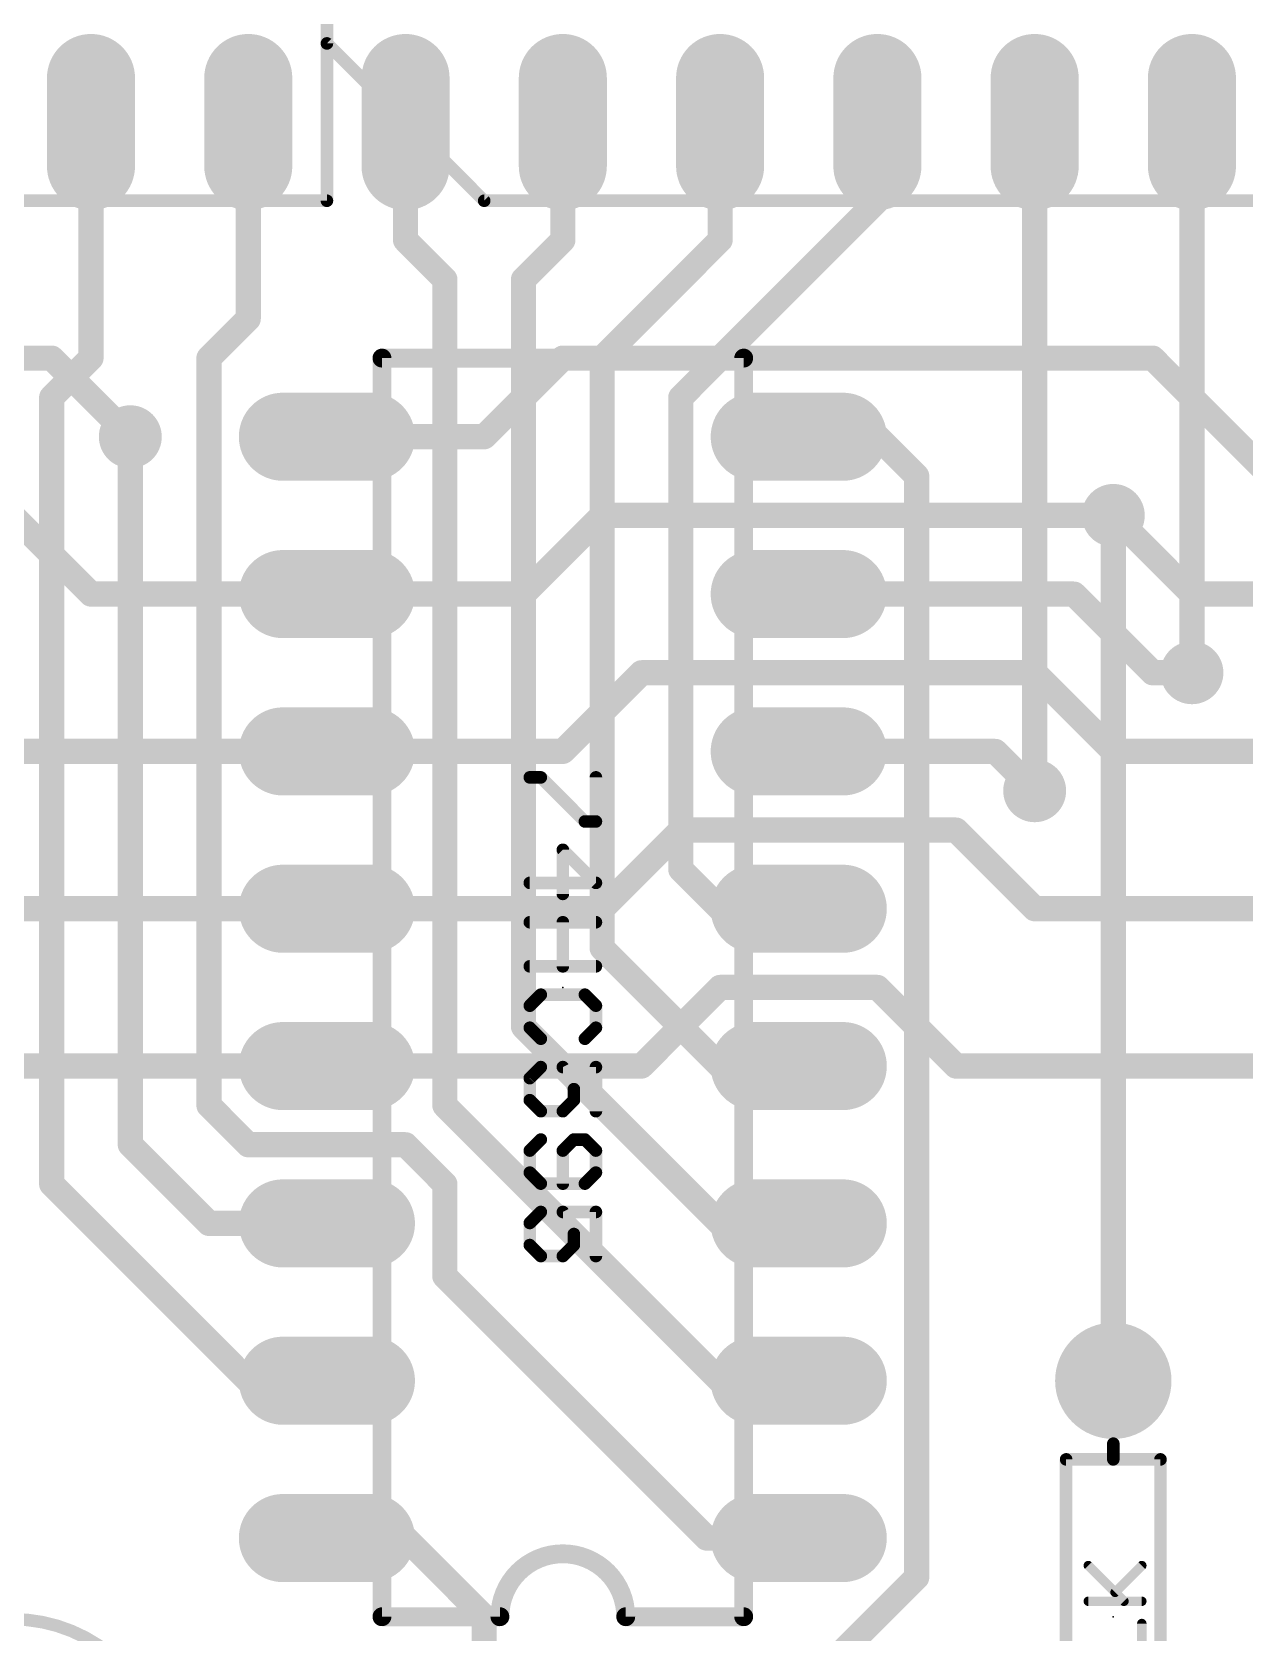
# Model space of a CAD drawing. Extents: x -0.1 to 76.3, y -19.1 to 50.9.
# Drawn here: x 20.64 to 40.23, y 6.09 to 31.93 of the extents above; entities that cross this region are included whole.
import ezdxf

# ---------------------------------------------------------------- set-up
doc = ezdxf.new("R2010")
doc.units = 0
for name, color, linetype in [('1', 12, 'CONTINUOUS'), ('16', 132, 'CONTINUOUS'), ('17', 110, 'CONTINUOUS'), ('18', 110, 'CONTINUOUS'), ('21', 41, 'CONTINUOUS'), ('23', 53, 'CONTINUOUS')]:
    doc.layers.add(name, color=color, linetype=linetype)

# ---------------------------------------------------------------- blocks, each defined once
blk = doc.blocks.new('LONGP100')
at = {"const_width": 1}
blk.add_lwpolyline([(-0.5, 0), (0.5, 0)], dxfattribs=at)
at = {"const_width": 0.5}
for points in [[(-0.5, 0.25, 1), (-0.5, -0.25)], [(0.5, -0.25, 1), (0.5, 0.25)]]:
    blk.add_lwpolyline(points, format="xyb", dxfattribs=at)
blk = doc.blocks.new('ROUNDP')
at = {"const_width": 0.5}
blk.add_lwpolyline([(0, -0.25, 1), (0, 0.25, 1), (0, -0.25)], format="xyb", dxfattribs=at)
blk = doc.blocks.new('ROUNDV')
at = {"const_width": 0.5}
blk.add_lwpolyline([(0, -0.25, 1), (0, 0.25, 1), (0, -0.25)], format="xyb", dxfattribs=at)

msp = doc.modelspace()

# ---------------------------------------------------------------- linework, layer by layer
at = {"layer": '1', "const_width": 0.4064}
for points in [[(21.59, 26.67), (21.59, 30.48)], [(24.13, 27.305), (24.13, 30.48)], [(26.67, 28.575), (26.67, 30.48)], [(29.21, 28.575), (29.21, 30.48)], [(31.75, 28.575), (31.75, 30.48)], [(34.29, 29.21), (34.29, 30.48)], [(36.83, 19.685), (36.83, 30.48)], [(39.37, 21.59), (39.37, 30.48)], [(31.115, 26.035), (34.29, 29.21)], [(27.305, 27.94), (26.67, 28.575)], [(28.575, 27.94), (29.21, 28.575)], [(29.845, 26.67), (31.75, 28.575)], [(27.305, 14.605), (27.305, 27.94)], [(28.575, 15.875), (28.575, 27.94)], [(23.495, 26.67), (24.13, 27.305)], [(20.955, 26.035), (21.59, 26.67)], [(23.495, 14.605), (23.495, 26.67)], [(29.845, 17.145), (29.845, 26.67)], [(20.955, 13.335), (20.955, 26.035)], [(31.115, 18.415), (31.115, 26.035)], [(22.225, 25.4), (22.225, 13.97)], [(34.29, 25.4), (33.02, 25.4)], [(34.925, 24.765), (34.29, 25.4)], [(34.925, 6.985), (34.925, 24.765)], [(38.1, 24.13), (38.1, 10.16)], [(31.75, 17.78), (31.115, 18.415)], [(31.75, 17.78), (33.02, 17.78)], [(29.845, 17.145), (31.75, 15.24)], [(31.75, 12.7), (28.575, 15.875)], [(31.75, 15.24), (33.02, 15.24)], [(24.13, 13.97), (23.495, 14.605)], [(27.305, 14.605), (31.75, 10.16)], [(22.225, 13.97), (23.495, 12.7)], [(26.67, 13.97), (24.13, 13.97)], [(27.305, 13.335), (26.67, 13.97)], [(24.13, 10.16), (20.955, 13.335)], [(27.305, 11.8471), (27.305, 13.335)], [(23.495, 12.7), (25.4, 12.7)], [(31.75, 12.7), (33.02, 12.7)], [(27.305, 11.8471), (31.5321, 7.62)], [(24.13, 10.16), (25.4, 10.16)], [(31.75, 10.16), (33.02, 10.16)], [(26.67, 7.62), (25.4, 7.62)], [(27.94, 6.35), (26.67, 7.62)], [(31.5321, 7.62), (33.02, 7.62)], [(30.48, 2.54), (34.925, 6.985)], [(27.94, 2.54), (27.94, 6.35)]]:
    msp.add_lwpolyline(points, dxfattribs=at)
at = {"layer": '1', "const_width": 0.2032}
for points in [[(21.6916, 30.48, 1), (21.4884, 30.48)], [(24.2316, 30.48, 1), (24.0284, 30.48)], [(26.7716, 30.48, 1), (26.5684, 30.48)], [(29.3116, 30.48, 1), (29.1084, 30.48)], [(31.8516, 30.48, 1), (31.6484, 30.48)], [(34.3916, 30.48, 1), (34.1884, 30.48)], [(36.9316, 30.48, 1), (36.7284, 30.48)], [(39.4716, 30.48, 1), (39.2684, 30.48)], [(34.1884, 29.21, 1), (34.3916, 29.21)], [(34.3618, 29.1382, 1), (34.2182, 29.2818)], [(26.7418, 28.6468, 1), (26.5982, 28.5032)], [(29.2818, 28.5032, 1), (29.1382, 28.6468)], [(31.8218, 28.5032, 1), (31.6782, 28.6468)], [(26.5684, 28.575, 1), (26.7716, 28.575)], [(29.1084, 28.575, 1), (29.3116, 28.575)], [(31.6484, 28.575, 1), (31.8516, 28.575)], [(27.4066, 27.94, 1), (27.2034, 27.94)], [(27.2332, 27.8682, 1), (27.3768, 28.0118)], [(28.6766, 27.94, 1), (28.4734, 27.94)], [(28.5032, 28.0118, 1), (28.6468, 27.8682)], [(24.0284, 27.305, 1), (24.2316, 27.305)], [(24.2018, 27.2332, 1), (24.0582, 27.3768)], [(21.4884, 26.67, 1), (21.6916, 26.67)], [(21.6618, 26.5982, 1), (21.5182, 26.7418)], [(23.5966, 26.67, 1), (23.3934, 26.67)], [(23.4232, 26.7418, 1), (23.5668, 26.5982)], [(29.9466, 26.67, 1), (29.7434, 26.67)], [(29.7732, 26.7418, 1), (29.9168, 26.5982)], [(21.0566, 26.035, 1), (20.8534, 26.035)], [(20.8832, 26.1068, 1), (21.0268, 25.9632)], [(31.2166, 26.035, 1), (31.0134, 26.035)], [(31.0432, 26.1068, 1), (31.1868, 25.9632)], [(22.3266, 25.4, 1), (22.1234, 25.4)], [(33.02, 25.5016, 1), (33.02, 25.2984)], [(34.3618, 25.4718, 1), (34.2182, 25.3282)], [(34.29, 25.2984, 1), (34.29, 25.5016)], [(35.0266, 24.765, 1), (34.8234, 24.765)], [(34.8532, 24.6932, 1), (34.9968, 24.8368)], [(38.2016, 24.13, 1), (37.9984, 24.13)], [(39.2684, 21.59, 1), (39.4716, 21.59)], [(36.7284, 19.685, 1), (36.9316, 19.685)], [(31.1868, 18.4868, 1), (31.0432, 18.3432)], [(31.0134, 18.415, 1), (31.2166, 18.415)], [(31.75, 17.8816, 1), (31.75, 17.6784)], [(31.6782, 17.7082, 1), (31.8218, 17.8518)], [(33.02, 17.6784, 1), (33.02, 17.8816)], [(29.9168, 17.2168, 1), (29.7732, 17.0732)], [(29.7434, 17.145, 1), (29.9466, 17.145)], [(28.6468, 15.9468, 1), (28.5032, 15.8032)], [(28.4734, 15.875, 1), (28.6766, 15.875)], [(31.75, 15.3416, 1), (31.75, 15.1384)], [(31.6782, 15.1682, 1), (31.8218, 15.3118)], [(33.02, 15.1384, 1), (33.02, 15.3416)], [(23.5668, 14.6768, 1), (23.4232, 14.5332)], [(27.3768, 14.6768, 1), (27.2332, 14.5332)], [(23.3934, 14.605, 1), (23.5966, 14.605)], [(27.2034, 14.605, 1), (27.4066, 14.605)], [(22.1234, 13.97, 1), (22.3266, 13.97)], [(22.2968, 14.0418, 1), (22.1532, 13.8982)], [(24.13, 14.0716, 1), (24.13, 13.8684)], [(24.0582, 13.8982, 1), (24.2018, 14.0418)], [(26.7418, 14.0418, 1), (26.5982, 13.8982)], [(26.67, 13.8684, 1), (26.67, 14.0716)], [(21.0268, 13.4068, 1), (20.8832, 13.2632)], [(27.4066, 13.335, 1), (27.2034, 13.335)], [(27.2332, 13.2632, 1), (27.3768, 13.4068)], [(20.8534, 13.335, 1), (21.0566, 13.335)], [(23.495, 12.8016, 1), (23.495, 12.5984)], [(23.4232, 12.6282, 1), (23.5668, 12.7718)], [(25.4, 12.5984, 1), (25.4, 12.8016)], [(31.75, 12.8016, 1), (31.75, 12.5984)], [(31.6782, 12.6282, 1), (31.8218, 12.7718)], [(33.02, 12.5984, 1), (33.02, 12.8016)], [(27.2034, 11.8471, 1), (27.4066, 11.8471)], [(27.3768, 11.9189, 1), (27.2332, 11.7753)], [(24.13, 10.2616, 1), (24.13, 10.0584)], [(25.4, 10.0584, 1), (25.4, 10.2616)], [(31.75, 10.2616, 1), (31.75, 10.0584)], [(33.02, 10.0584, 1), (33.02, 10.2616)], [(24.0582, 10.0882, 1), (24.2018, 10.2318)], [(31.6782, 10.0882, 1), (31.8218, 10.2318)], [(37.9984, 10.16, 1), (38.2016, 10.16)], [(25.4, 7.7216, 1), (25.4, 7.5184)], [(26.7418, 7.6918, 1), (26.5982, 7.5482)], [(26.67, 7.5184, 1), (26.67, 7.7216)], [(31.5321, 7.7216, 1), (31.5321, 7.5184)], [(31.4603, 7.5482, 1), (31.6039, 7.6918)], [(33.02, 7.5184, 1), (33.02, 7.7216)], [(34.8234, 6.985, 1), (35.0266, 6.985)], [(34.9968, 6.9132, 1), (34.8532, 7.0568)], [(28.0416, 6.35, 1), (27.8384, 6.35)], [(27.8682, 6.2782, 1), (28.0118, 6.4218)]]:
    msp.add_lwpolyline(points, format="xyb", dxfattribs=at)
at = {"layer": '16', "const_width": 0.4064}
for points in [[(10.795, 26.67), (20.955, 26.67)], [(20.955, 26.67), (22.225, 25.4)], [(27.94, 25.4), (29.21, 26.67)], [(29.21, 26.67), (38.735, 26.67)], [(38.735, 26.67), (41.275, 24.13)], [(25.4, 25.4), (27.94, 25.4)], [(20.32, 24.13), (21.59, 22.86)], [(28.575, 22.86), (29.845, 24.13)], [(29.845, 24.13), (38.1, 24.13)], [(38.1, 24.13), (39.37, 22.86)], [(21.59, 22.86), (25.4, 22.86)], [(25.4, 22.86), (28.575, 22.86)], [(33.02, 22.86), (37.465, 22.86)], [(37.465, 22.86), (38.735, 21.59)], [(39.37, 22.86), (43.18, 22.86)], [(29.21, 20.32), (30.48, 21.59)], [(30.48, 21.59), (36.83, 21.59)], [(36.83, 21.59), (38.1, 20.32)], [(38.735, 21.59), (39.37, 21.59)], [(20.32, 20.32), (25.4, 20.32)], [(25.4, 20.32), (29.21, 20.32)], [(33.02, 20.32), (36.195, 20.32)], [(36.195, 20.32), (36.83, 19.685)], [(38.1, 20.32), (43.18, 20.32)], [(29.845, 17.78), (31.115, 19.05)], [(31.115, 19.05), (35.56, 19.05)], [(35.56, 19.05), (36.83, 17.78)], [(19.05, 17.78), (25.4, 17.78)], [(25.4, 17.78), (29.845, 17.78)], [(36.83, 17.78), (43.18, 17.78)], [(30.48, 15.24), (31.75, 16.51)], [(31.75, 16.51), (34.29, 16.51)], [(34.29, 16.51), (35.56, 15.24)], [(20.32, 15.24), (25.4, 15.24)], [(25.4, 15.24), (30.48, 15.24)], [(35.56, 15.24), (43.18, 15.24)]]:
    msp.add_lwpolyline(points, dxfattribs=at)
at = {"layer": '16', "const_width": 0.2032}
for points in [[(21.0268, 26.7418, 1), (20.8832, 26.5982)], [(20.955, 26.5684, 1), (20.955, 26.7716)], [(29.21, 26.7716, 1), (29.21, 26.5684)], [(29.2818, 26.5982, 1), (29.1382, 26.7418)], [(38.8068, 26.7418, 1), (38.6632, 26.5982)], [(38.735, 26.5684, 1), (38.735, 26.7716)], [(25.4, 25.5016, 1), (25.4, 25.2984)], [(27.94, 25.2984, 1), (27.94, 25.5016)], [(22.1532, 25.3282, 1), (22.2968, 25.4718)], [(27.8682, 25.4718, 1), (28.0118, 25.3282)], [(29.845, 24.2316, 1), (29.845, 24.0284)], [(29.9168, 24.0582, 1), (29.7732, 24.2018)], [(38.1718, 24.2018, 1), (38.0282, 24.0582)], [(38.1, 24.0284, 1), (38.1, 24.2316)], [(21.59, 22.9616, 1), (21.59, 22.7584)], [(21.5182, 22.7882, 1), (21.6618, 22.9318)], [(25.4, 22.9616, 1), (25.4, 22.7584)], [(25.4, 22.7584, 1), (25.4, 22.9616)], [(28.5032, 22.9318, 1), (28.6468, 22.7882)], [(28.575, 22.7584, 1), (28.575, 22.9616)], [(33.02, 22.9616, 1), (33.02, 22.7584)], [(37.5368, 22.9318, 1), (37.3932, 22.7882)], [(37.465, 22.7584, 1), (37.465, 22.9616)], [(39.37, 22.9616, 1), (39.37, 22.7584)], [(39.2982, 22.7882, 1), (39.4418, 22.9318)], [(30.48, 21.6916, 1), (30.48, 21.4884)], [(30.5518, 21.5182, 1), (30.4082, 21.6618)], [(36.9018, 21.6618, 1), (36.7582, 21.5182)], [(36.83, 21.4884, 1), (36.83, 21.6916)], [(38.735, 21.6916, 1), (38.735, 21.4884)], [(38.6632, 21.5182, 1), (38.8068, 21.6618)], [(39.37, 21.4884, 1), (39.37, 21.6916)], [(25.4, 20.4216, 1), (25.4, 20.2184)], [(25.4, 20.2184, 1), (25.4, 20.4216)], [(29.1382, 20.3918, 1), (29.2818, 20.2482)], [(29.21, 20.2184, 1), (29.21, 20.4216)], [(33.02, 20.4216, 1), (33.02, 20.2184)], [(36.2668, 20.3918, 1), (36.1232, 20.2482)], [(36.195, 20.2184, 1), (36.195, 20.4216)], [(38.1, 20.4216, 1), (38.1, 20.2184)], [(38.0282, 20.2482, 1), (38.1718, 20.3918)], [(36.7582, 19.6132, 1), (36.9018, 19.7568)], [(31.115, 19.1516, 1), (31.115, 18.9484)], [(31.1868, 18.9782, 1), (31.0432, 19.1218)], [(35.6318, 19.1218, 1), (35.4882, 18.9782)], [(35.56, 18.9484, 1), (35.56, 19.1516)], [(25.4, 17.8816, 1), (25.4, 17.6784)], [(25.4, 17.6784, 1), (25.4, 17.8816)], [(29.7732, 17.8518, 1), (29.9168, 17.7082)], [(29.845, 17.6784, 1), (29.845, 17.8816)], [(36.83, 17.8816, 1), (36.83, 17.6784)], [(36.7582, 17.7082, 1), (36.9018, 17.8518)], [(31.75, 16.6116, 1), (31.75, 16.4084)], [(31.8218, 16.4382, 1), (31.6782, 16.5818)], [(34.3618, 16.5818, 1), (34.2182, 16.4382)], [(34.29, 16.4084, 1), (34.29, 16.6116)], [(25.4, 15.3416, 1), (25.4, 15.1384)], [(25.4, 15.1384, 1), (25.4, 15.3416)], [(30.4082, 15.3118, 1), (30.5518, 15.1682)], [(30.48, 15.1384, 1), (30.48, 15.3416)], [(35.56, 15.3416, 1), (35.56, 15.1384)], [(35.4882, 15.1682, 1), (35.6318, 15.3118)]]:
    msp.add_lwpolyline(points, format="xyb", dxfattribs=at)
at = {"layer": '21'}
for points, const_width in [([(25.4, 39.37), (25.4, 29.21)], 0.2032), ([(25.4, 31.75), (25.4, 39.37)], 0.2032), ([(27.94, 29.21), (25.4, 31.75)], 0.2032), ([(2.54, 29.21), (25.4, 29.21)], 0.2032), ([(27.94, 29.21), (50.8, 29.21)], 0.2032), ([(26.289, 26.67), (26.289, 6.35)], 0.3048), ([(26.289, 26.67), (32.131, 26.67)], 0.3048), ([(32.131, 6.35), (32.131, 26.67)], 0.3048), ([(28.8545, 19.9009), (28.6766, 19.9009)], 0.2032), ([(29.5664, 19.1891), (28.8545, 19.9009)], 0.2032), ([(29.7443, 19.9009), (29.7443, 19.1891)], 0.2032), ([(29.7443, 19.1891), (29.5664, 19.1891)], 0.2032), ([(29.7443, 18.1976), (29.2105, 18.7315)], 0.2032), ([(29.2105, 18.7315), (29.2105, 18.0197)], 0.2032), ([(28.6766, 18.1976), (29.7443, 18.1976)], 0.2032), ([(28.6766, 17.5621), (29.7443, 17.5621)], 0.2032), ([(29.2105, 17.5621), (29.2105, 16.8503)], 0.2032), ([(29.7443, 16.8503), (28.6766, 16.8503)], 0.2032), ([(28.8545, 16.3927), (28.6766, 16.2148)], 0.2032), ([(28.6766, 16.2148), (28.6766, 15.8589)], 0.2032), ([(29.5664, 16.3927), (28.8545, 16.3927)], 0.2032), ([(29.7443, 16.2148), (29.5664, 16.3927)], 0.2032), ([(29.7443, 15.8589), (29.7443, 16.2148)], 0.2032), ([(28.6766, 15.8589), (28.8545, 15.6809)], 0.2032), ([(29.5664, 15.6809), (29.7443, 15.8589)], 0.2032), ([(28.6766, 15.0454), (28.8545, 15.2233)], 0.2032), ([(29.7443, 15.2233), (29.2105, 15.2233)], 0.2032), ([(29.2105, 15.2233), (29.3884, 14.8674)], 0.2032), ([(29.7443, 14.5115), (29.7443, 15.2233)], 0.2032), ([(28.6766, 14.6895), (28.6766, 15.0454)], 0.2032), ([(28.8545, 14.5115), (28.6766, 14.6895)], 0.2032), ([(29.3884, 14.6895), (29.2105, 14.5115)], 0.2032), ([(29.3884, 14.8674), (29.3884, 14.6895)], 0.2032), ([(29.2105, 14.5115), (28.8545, 14.5115)], 0.2032), ([(28.8545, 14.0539), (28.6766, 13.876)], 0.2032), ([(28.6766, 13.876), (28.6766, 13.5201)], 0.2032), ([(29.3884, 14.0539), (29.2105, 13.876)], 0.2032), ([(29.2105, 13.876), (29.2105, 13.3421)], 0.2032), ([(29.5664, 14.0539), (29.3884, 14.0539)], 0.2032), ([(29.7443, 13.876), (29.5664, 14.0539)], 0.2032), ([(29.7443, 13.5201), (29.7443, 13.876)], 0.2032), ([(28.6766, 13.5201), (28.8545, 13.3421)], 0.2032), ([(28.8545, 13.3421), (29.5664, 13.3421)], 0.2032), ([(29.5664, 13.3421), (29.7443, 13.5201)], 0.2032), ([(28.6766, 12.7066), (28.8545, 12.8845)], 0.2032), ([(29.7443, 12.8845), (29.2105, 12.8845)], 0.2032), ([(29.2105, 12.8845), (29.3884, 12.5286)], 0.2032), ([(29.7443, 12.1727), (29.7443, 12.8845)], 0.2032), ([(28.6766, 12.3507), (28.6766, 12.7066)], 0.2032), ([(28.8545, 12.1727), (28.6766, 12.3507)], 0.2032), ([(29.3884, 12.3507), (29.2105, 12.1727)], 0.2032), ([(29.3884, 12.5286), (29.3884, 12.3507)], 0.2032), ([(29.2105, 12.1727), (28.8545, 12.1727)], 0.2032), ([(38.1, 8.89), (38.1, 9.144)], 0.2032), ([(37.338, 3.81), (37.338, 8.89)], 0.2032), ([(37.338, 8.89), (38.1, 8.89)], 0.2032), ([(38.1, 8.89), (38.862, 8.89)], 0.2032), ([(38.862, 8.89), (38.862, 3.81)], 0.2032), ([(38.2723, 6.5997), (37.6961, 7.1759)], 0.1524), ([(38.1282, 6.7438), (38.5604, 7.1759)], 0.1524), ([(26.289, 6.35), (28.194, 6.35)], 0.3048), ([(32.131, 6.35), (30.226, 6.35)], 0.3048), ([(37.6961, 6.5997), (38.5604, 6.5997)], 0.1524), ([(38.5604, 5.6642), (38.5604, 6.2404)], 0.1524)]:
    msp.add_lwpolyline(points, dxfattribs=dict(at, const_width=const_width))
for points, const_width in [([(25.4359, 31.7859, 1), (25.3641, 31.7141)], 0.1016), ([(25.3492, 31.75, 1), (25.4508, 31.75)], 0.1016), ([(25.3492, 29.21, 1), (25.4508, 29.21)], 0.1016), ([(25.4, 29.1592, 1), (25.4, 29.2608)], 0.1016), ([(27.94, 29.2608, 1), (27.94, 29.1592)], 0.1016), ([(27.9041, 29.1741, 1), (27.9759, 29.2459)], 0.1016), ([(26.3652, 26.67, 1), (26.2128, 26.67)], 0.1524), ([(26.289, 26.7462, 1), (26.289, 26.5938)], 0.1524), ([(32.2072, 26.67, 1), (32.0548, 26.67)], 0.1524), ([(32.131, 26.5938, 1), (32.131, 26.7462)], 0.1524), ([(28.6766, 19.9517, 1), (28.6766, 19.8501)], 0.1016), ([(28.8905, 19.9368, 1), (28.8186, 19.865)], 0.1016), ([(28.8545, 19.8501, 1), (28.8545, 19.9517)], 0.1016), ([(29.7951, 19.9009, 1), (29.6935, 19.9009)], 0.1016), ([(29.5664, 19.2399, 1), (29.5664, 19.1383)], 0.1016), ([(29.5304, 19.1532, 1), (29.6023, 19.225)], 0.1016), ([(29.6935, 19.1891, 1), (29.7951, 19.1891)], 0.1016), ([(29.7443, 19.1383, 1), (29.7443, 19.2399)], 0.1016), ([(29.2464, 18.7674, 1), (29.1745, 18.6956)], 0.1016), ([(29.2613, 18.7315, 1), (29.1597, 18.7315)], 0.1016), ([(28.6766, 18.2484, 1), (28.6766, 18.1468)], 0.1016), ([(29.7084, 18.1617, 1), (29.7802, 18.2336)], 0.1016), ([(29.7443, 18.1468, 1), (29.7443, 18.2484)], 0.1016), ([(29.1597, 18.0197, 1), (29.2613, 18.0197)], 0.1016), ([(28.6766, 17.6129, 1), (28.6766, 17.5113)], 0.1016), ([(29.2613, 17.5621, 1), (29.1597, 17.5621)], 0.1016), ([(29.7443, 17.5113, 1), (29.7443, 17.6129)], 0.1016), ([(28.6766, 16.9011, 1), (28.6766, 16.7995)], 0.1016), ([(29.1597, 16.8503, 1), (29.2613, 16.8503)], 0.1016), ([(29.7443, 16.7995, 1), (29.7443, 16.9011)], 0.1016), ([(28.7274, 16.2148, 1), (28.6258, 16.2148)], 0.1016), ([(28.6407, 16.2507, 1), (28.7125, 16.1788)], 0.1016), ([(28.8545, 16.4435, 1), (28.8545, 16.3419)], 0.1016), ([(28.8905, 16.3568, 1), (28.8186, 16.4286)], 0.1016), ([(29.6023, 16.4286, 1), (29.5304, 16.3568)], 0.1016), ([(29.5664, 16.3419, 1), (29.5664, 16.4435)], 0.1016), ([(29.7951, 16.2148, 1), (29.6935, 16.2148)], 0.1016), ([(29.7084, 16.1788, 1), (29.7802, 16.2507)], 0.1016), ([(28.7125, 15.8948, 1), (28.6407, 15.8229)], 0.1016), ([(28.6258, 15.8589, 1), (28.7274, 15.8589)], 0.1016), ([(28.8186, 15.645, 1), (28.8905, 15.7168)], 0.1016), ([(29.5304, 15.7168, 1), (29.6023, 15.645)], 0.1016), ([(29.6935, 15.8589, 1), (29.7951, 15.8589)], 0.1016), ([(29.7802, 15.8229, 1), (29.7084, 15.8948)], 0.1016), ([(28.8905, 15.1874, 1), (28.8186, 15.2592)], 0.1016), ([(29.2559, 15.246, 1), (29.165, 15.2006)], 0.1016), ([(29.2105, 15.2741, 1), (29.2105, 15.1725)], 0.1016), ([(29.7951, 15.2233, 1), (29.6935, 15.2233)], 0.1016), ([(29.7443, 15.1725, 1), (29.7443, 15.2741)], 0.1016), ([(28.7274, 15.0454, 1), (28.6258, 15.0454)], 0.1016), ([(28.6407, 15.0813, 1), (28.7125, 15.0094)], 0.1016), ([(28.7125, 14.7254, 1), (28.6407, 14.6535)], 0.1016), ([(28.6258, 14.6895, 1), (28.7274, 14.6895)], 0.1016), ([(29.4392, 14.8674, 1), (29.3376, 14.8674)], 0.1016), ([(29.3376, 14.6895, 1), (29.4392, 14.6895)], 0.1016), ([(29.343, 14.8447, 1), (29.4338, 14.8901)], 0.1016), ([(29.4243, 14.6535, 1), (29.3525, 14.7254)], 0.1016), ([(28.8545, 14.5623, 1), (28.8545, 14.4607)], 0.1016), ([(28.8186, 14.4756, 1), (28.8905, 14.5474)], 0.1016), ([(29.1745, 14.5474, 1), (29.2464, 14.4756)], 0.1016), ([(29.2105, 14.4607, 1), (29.2105, 14.5623)], 0.1016), ([(29.6935, 14.5115, 1), (29.7951, 14.5115)], 0.1016), ([(28.7274, 13.876, 1), (28.6258, 13.876)], 0.1016), ([(28.6407, 13.9119, 1), (28.7125, 13.84)], 0.1016), ([(28.8905, 14.018, 1), (28.8186, 14.0898)], 0.1016), ([(29.1745, 13.9119, 1), (29.2464, 13.84)], 0.1016), ([(29.2613, 13.876, 1), (29.1597, 13.876)], 0.1016), ([(29.3884, 14.1047, 1), (29.3884, 14.0031)], 0.1016), ([(29.4243, 14.018, 1), (29.3525, 14.0898)], 0.1016), ([(29.6023, 14.0898, 1), (29.5304, 14.018)], 0.1016), ([(29.5664, 14.0031, 1), (29.5664, 14.1047)], 0.1016), ([(29.7951, 13.876, 1), (29.6935, 13.876)], 0.1016), ([(29.7084, 13.84, 1), (29.7802, 13.9119)], 0.1016), ([(28.7125, 13.556, 1), (28.6407, 13.4841)], 0.1016), ([(28.6258, 13.5201, 1), (28.7274, 13.5201)], 0.1016), ([(28.8545, 13.3929, 1), (28.8545, 13.2913)], 0.1016), ([(29.5664, 13.2913, 1), (29.5664, 13.3929)], 0.1016), ([(29.6935, 13.5201, 1), (29.7951, 13.5201)], 0.1016), ([(29.7802, 13.4841, 1), (29.7084, 13.556)], 0.1016), ([(28.8186, 13.3062, 1), (28.8905, 13.378)], 0.1016), ([(29.1597, 13.3421, 1), (29.2613, 13.3421)], 0.1016), ([(29.5304, 13.378, 1), (29.6023, 13.3062)], 0.1016), ([(28.8905, 12.8486, 1), (28.8186, 12.9204)], 0.1016), ([(29.2559, 12.9072, 1), (29.165, 12.8618)], 0.1016), ([(29.2105, 12.9353, 1), (29.2105, 12.8337)], 0.1016), ([(29.7951, 12.8845, 1), (29.6935, 12.8845)], 0.1016), ([(29.7443, 12.8337, 1), (29.7443, 12.9353)], 0.1016), ([(28.7274, 12.7066, 1), (28.6258, 12.7066)], 0.1016), ([(28.6407, 12.7425, 1), (28.7125, 12.6706)], 0.1016), ([(28.7125, 12.3866, 1), (28.6407, 12.3147)], 0.1016), ([(29.4392, 12.5286, 1), (29.3376, 12.5286)], 0.1016), ([(29.343, 12.5059, 1), (29.4338, 12.5513)], 0.1016), ([(29.4243, 12.3147, 1), (29.3525, 12.3866)], 0.1016), ([(28.6258, 12.3507, 1), (28.7274, 12.3507)], 0.1016), ([(28.8545, 12.2235, 1), (28.8545, 12.1219)], 0.1016), ([(28.8186, 12.1368, 1), (28.8905, 12.2086)], 0.1016), ([(29.1745, 12.2086, 1), (29.2464, 12.1368)], 0.1016), ([(29.2105, 12.1219, 1), (29.2105, 12.2235)], 0.1016), ([(29.3376, 12.3507, 1), (29.4392, 12.3507)], 0.1016), ([(29.6935, 12.1727, 1), (29.7951, 12.1727)], 0.1016), ([(38.1508, 9.144, 1), (38.0492, 9.144)], 0.1016), ([(37.3888, 8.89, 1), (37.2872, 8.89)], 0.1016), ([(37.338, 8.9408, 1), (37.338, 8.8392)], 0.1016), ([(38.1, 8.9408, 1), (38.1, 8.8392)], 0.1016), ([(38.0492, 8.89, 1), (38.1508, 8.89)], 0.1016), ([(38.1, 8.8392, 1), (38.1, 8.9408)], 0.1016), ([(38.9128, 8.89, 1), (38.8112, 8.89)], 0.1016), ([(38.862, 8.8392, 1), (38.862, 8.9408)], 0.1016), ([(30.226, 6.35, 1), (28.194, 6.35)], 0.3048), ([(37.723, 7.2029, 1), (37.6691, 7.149)], 0.0762), ([(38.5873, 7.149, 1), (38.5335, 7.2029)], 0.0762), ([(38.1013, 6.7707, 1), (38.1552, 6.7168)], 0.0762), ([(26.289, 6.4262, 1), (26.289, 6.2738)], 0.1524), ([(28.194, 6.2738, 1), (28.194, 6.4262)], 0.1524), ([(30.226, 6.4262, 1), (30.226, 6.2738)], 0.1524), ([(32.131, 6.2738, 1), (32.131, 6.4262)], 0.1524), ([(37.6961, 6.6378, 1), (37.6961, 6.5616)], 0.0762), ([(38.2453, 6.5728, 1), (38.2992, 6.6267)], 0.0762), ([(38.5604, 6.5616, 1), (38.5604, 6.6378)], 0.0762), ([(20.32, 1.31, 1), (20.32, 6.31, 1), (20.32, 1.31)], 0.2032), ([(26.2128, 6.35, 1), (26.3652, 6.35)], 0.1524), ([(28.1178, 6.35, 1), (28.2702, 6.35)], 0.1524), ([(30.1498, 6.35, 1), (30.3022, 6.35)], 0.1524), ([(32.0548, 6.35, 1), (32.2072, 6.35)], 0.1524), ([(38.5985, 6.2404, 1), (38.5223, 6.2404)], 0.0762)]:
    msp.add_lwpolyline(points, format="xyb", dxfattribs=dict(at, const_width=const_width))
at = {"layer": '23'}
for p in [(29.21, 16.51), (38.1, 6.35)]:
    msp.add_point(p, dxfattribs=at)

# ---------------------------------------------------------------- block references
at = {"layer": '17'}
for name, p, xscale, yscale, rotation in [('LONGP100', (21.59, 30.48), 1.4224, 1.4224, 90), ('LONGP100', (21.59, 30.48), 1.4224, 1.4224, 90), ('LONGP100', (24.13, 30.48), 1.4224, 1.4224, 90), ('LONGP100', (24.13, 30.48), 1.4224, 1.4224, 90), ('LONGP100', (26.67, 30.48), 1.4224, 1.4224, 90), ('LONGP100', (26.67, 30.48), 1.4224, 1.4224, 90), ('LONGP100', (29.21, 30.48), 1.4224, 1.4224, 90), ('LONGP100', (29.21, 30.48), 1.4224, 1.4224, 90), ('LONGP100', (31.75, 30.48), 1.4224, 1.4224, 90), ('LONGP100', (31.75, 30.48), 1.4224, 1.4224, 90), ('LONGP100', (34.29, 30.48), 1.4224, 1.4224, 90), ('LONGP100', (34.29, 30.48), 1.4224, 1.4224, 90), ('LONGP100', (36.83, 30.48), 1.4224, 1.4224, 90), ('LONGP100', (36.83, 30.48), 1.4224, 1.4224, 90), ('LONGP100', (39.37, 30.48), 1.4224, 1.4224, 90), ('LONGP100', (39.37, 30.48), 1.4224, 1.4224, 90), ('LONGP100', (25.4, 25.4), 1.4224, 1.4224, 180), ('LONGP100', (25.4, 25.4), 1.4224, 1.4224, 180), ('LONGP100', (33.02, 25.4), 1.4224, 1.4224, 180), ('LONGP100', (33.02, 25.4), 1.4224, 1.4224, 180), ('LONGP100', (25.4, 22.86), 1.4224, 1.4224, 180), ('LONGP100', (25.4, 22.86), 1.4224, 1.4224, 180), ('LONGP100', (33.02, 22.86), 1.4224, 1.4224, 180), ('LONGP100', (33.02, 22.86), 1.4224, 1.4224, 180), ('LONGP100', (25.4, 20.32), 1.4224, 1.4224, 180), ('LONGP100', (25.4, 20.32), 1.4224, 1.4224, 180), ('LONGP100', (33.02, 20.32), 1.4224, 1.4224, 180), ('LONGP100', (33.02, 20.32), 1.4224, 1.4224, 180), ('LONGP100', (25.4, 17.78), 1.4224, 1.4224, 180), ('LONGP100', (25.4, 17.78), 1.4224, 1.4224, 180), ('LONGP100', (33.02, 17.78), 1.4224, 1.4224, 180), ('LONGP100', (33.02, 17.78), 1.4224, 1.4224, 180), ('LONGP100', (25.4, 15.24), 1.4224, 1.4224, 180), ('LONGP100', (25.4, 15.24), 1.4224, 1.4224, 180), ('LONGP100', (33.02, 15.24), 1.4224, 1.4224, 180), ('LONGP100', (33.02, 15.24), 1.4224, 1.4224, 180), ('LONGP100', (25.4, 12.7), 1.4224, 1.4224, 180), ('LONGP100', (25.4, 12.7), 1.4224, 1.4224, 180), ('LONGP100', (33.02, 12.7), 1.4224, 1.4224, 180), ('LONGP100', (33.02, 12.7), 1.4224, 1.4224, 180), ('LONGP100', (25.4, 10.16), 1.4224, 1.4224, 180), ('LONGP100', (25.4, 10.16), 1.4224, 1.4224, 180), ('LONGP100', (33.02, 10.16), 1.4224, 1.4224, 180), ('LONGP100', (33.02, 10.16), 1.4224, 1.4224, 180), ('ROUNDP', (38.1, 10.16), 1.8796, 1.8796, 90), ('ROUNDP', (38.1, 10.16), 1.8796, 1.8796, 90), ('LONGP100', (25.4, 7.62), 1.4224, 1.4224, 180), ('LONGP100', (25.4, 7.62), 1.4224, 1.4224, 180), ('LONGP100', (33.02, 7.62), 1.4224, 1.4224, 180), ('LONGP100', (33.02, 7.62), 1.4224, 1.4224, 180)]:
    msp.add_blockref(name, p, dxfattribs=dict(at, xscale=xscale, yscale=yscale, rotation=rotation))
at = {"layer": '18', "xscale": 1.016, "yscale": 1.016}
for p in [(22.225, 25.4), (22.225, 25.4), (38.1, 24.13), (38.1, 24.13), (39.37, 21.59), (39.37, 21.59), (36.83, 19.685), (36.83, 19.685)]:
    msp.add_blockref('ROUNDV', p, dxfattribs=at)

doc.saveas('drawing.dxf')
